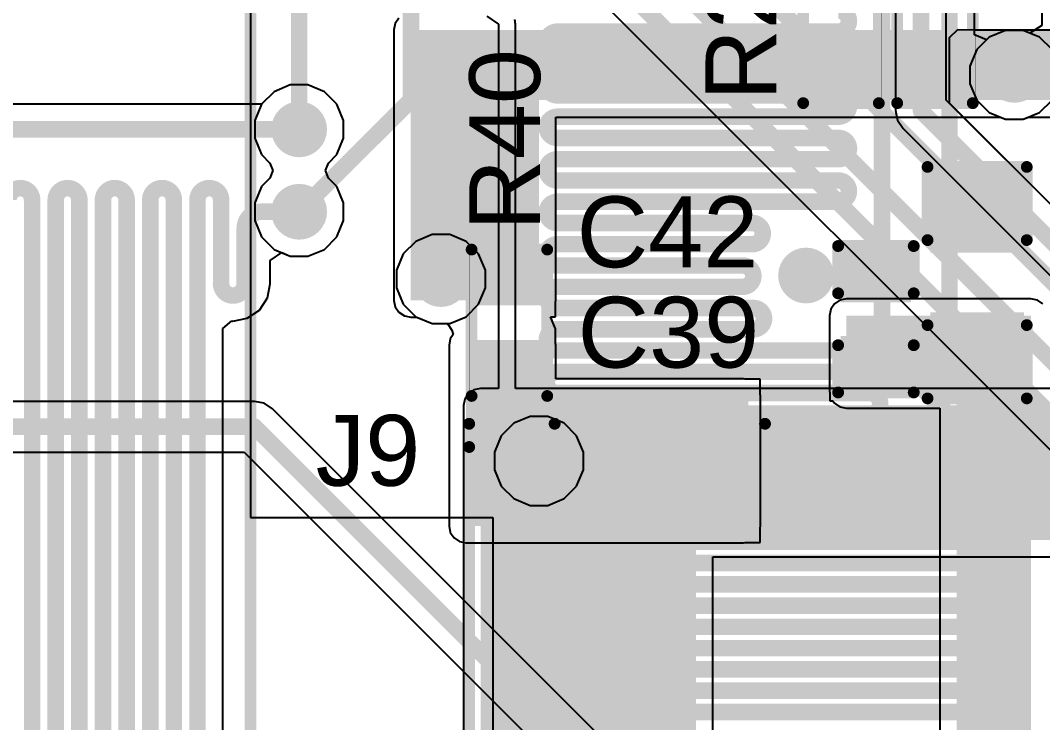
# Model space of a CAD drawing. Header units: inches. Extents: x -3 to 128, y -12 to 41.
# Drawn here: x 57.71 to 68.7, y 4.1 to 11.65 of the extents above; entities that cross this region are included whole.
import ezdxf

# ---------------------------------------------------------------- set-up
doc = ezdxf.new("R2010")
doc.units = ezdxf.units.IN
for name, color, linetype in [('Bottom Layer', 5, 'Continuous'), ('Layer 1', 16, 'Continuous'), ('Layer 2', 76, 'Continuous'), ('Top Layer', 1, 'Continuous'), ('Top Overlay', 2, 'Continuous'), ('Top Paste', 8, 'Continuous'), ('Top Solder', 216, 'Continuous'), ('Via Holes', 16, 'Continuous')]:
    doc.layers.add(name, color=color, linetype=linetype)
doc.styles.add('Arial', font='', dxfattribs={"height": 0.2})
doc.styles.get('Arial').set_extended_font_data('Arial')

msp = doc.modelspace()

# ---------------------------------------------------------------- hatches: boundary and pattern name
at = {"layer": 'Bottom Layer'}
h = msp.add_hatch(color=5, dxfattribs=at)
edge = h.paths.add_edge_path()
edge.add_arc((68.395, 11.06), 0.3, 0, 360)
h = msp.add_hatch(color=5, dxfattribs=at)
edge = h.paths.add_edge_path()
edge.add_arc((60.705, 10.474), 0.3, 0, 360)
h = msp.add_hatch(color=5, dxfattribs=at)
edge = h.paths.add_edge_path()
edge.add_arc((60.705, 9.588), 0.3, 0, 360)
h = msp.add_hatch(color=5, dxfattribs=at)
edge = h.paths.add_edge_path()
edge.add_arc((62.229, 8.864), 0.3, 0, 360)
h = msp.add_hatch(color=5, dxfattribs=at)
edge = h.paths.add_edge_path()
edge.add_arc((66.155, 8.902), 0.3, 0, 360)
h = msp.add_hatch(color=5, dxfattribs=at)
edge = h.paths.add_edge_path()
edge.add_arc((63.283, 6.908), 0.3, 0, 360)
at = {"layer": 'Layer 1'}
h = msp.add_hatch(color=16, dxfattribs=at)
edge = h.paths.add_edge_path()
edge.add_arc((68.395, 11.06), 0.3, 0, 360)
h = msp.add_hatch(color=16, dxfattribs=at)
edge = h.paths.add_edge_path()
edge.add_arc((60.705, 10.474), 0.3, 0, 360)
h = msp.add_hatch(color=16, dxfattribs=at)
edge = h.paths.add_edge_path()
edge.add_arc((60.705, 9.588), 0.3, 0, 360)
h = msp.add_hatch(color=16, dxfattribs=at)
edge = h.paths.add_edge_path()
edge.add_arc((62.229, 8.864), 0.3, 0, 360)
h = msp.add_hatch(color=16, dxfattribs=at)
edge = h.paths.add_edge_path()
edge.add_arc((66.155, 8.902), 0.3, 0, 360)
h = msp.add_hatch(color=16, dxfattribs=at)
edge = h.paths.add_edge_path()
edge.add_arc((63.283, 6.908), 0.3, 0, 360)
at = {"layer": 'Layer 2'}
h = msp.add_hatch(color=76, dxfattribs=at)
edge = h.paths.add_edge_path()
edge.add_arc((68.395, 11.06), 0.3, 0, 360)
h = msp.add_hatch(color=76, dxfattribs=at)
edge = h.paths.add_edge_path()
edge.add_arc((60.705, 10.474), 0.3, 0, 360)
h = msp.add_hatch(color=76, dxfattribs=at)
edge = h.paths.add_edge_path()
edge.add_arc((60.705, 9.588), 0.3, 0, 360)
h = msp.add_hatch(color=76, dxfattribs=at)
edge = h.paths.add_edge_path()
edge.add_arc((62.229, 8.864), 0.3, 0, 360)
h = msp.add_hatch(color=76, dxfattribs=at)
edge = h.paths.add_edge_path()
edge.add_arc((66.155, 8.902), 0.3, 0, 360)
for points in [[(62.655, 6.057), (72.299, 6.057), (72.299, 7.505), (62.655, 7.505)], [(62.655, -7.892), (64.972, -7.892), (64.972, 7.505), (62.655, 7.505)]]:
    msp.add_hatch(color=76, dxfattribs=at).paths.add_polyline_path(points)
h = msp.add_hatch(color=76, dxfattribs=at)
edge = h.paths.add_edge_path()
edge.add_arc((63.283, 6.908), 0.3, 0, 360)
at = {"layer": 'Top Layer'}
for points in [[(61.905, 8.635), (63.283, 8.635), (63.283, 11.543), (61.905, 11.543)], [(61.905, 10.788), (68.962, 10.788), (68.962, 11.543), (61.905, 11.543)], [(66.848, 10.845), (66.213, 10.845), (66.213, 11.302), (66.848, 11.302)], [(67.859, 10.844), (67.224, 10.844), (67.224, 11.302), (67.859, 11.302)], [(68.44, 9.207), (67.551, 9.207), (67.551, 9.969), (68.44, 9.969)], [(66.589, 9.131), (67.224, 9.131), (67.224, 8.673), (66.589, 8.673)], [(62.648, 9.092), (63.283, 9.092), (63.283, 8.635), (62.648, 8.635)], [(66.589, 7.657), (68.573, 7.657), (68.573, 8.47), (66.589, 8.47)], [(67.773, -4.342), (68.573, -4.342), (68.573, 8.47), (67.773, 8.47)], [(68.44, 7.683), (67.551, 7.683), (67.551, 8.445), (68.44, 8.445)], [(62.498, 6.208), (63.283, 6.208), (63.283, 8.153), (62.498, 8.153)], [(62.648, 8.153), (63.283, 8.153), (63.283, 7.695), (62.648, 7.695)], [(66.589, 8.191), (67.224, 8.191), (67.224, 7.734), (66.589, 7.734)], [(62.498, 6.208), (65.483, 6.208), (65.483, 7.608), (62.498, 7.608)], [(63.683, 7.608), (65.483, 7.608), (65.483, 6.208), (63.683, 6.208)]]:
    msp.add_hatch(color=1, dxfattribs=at).paths.add_polyline_path(points)
h = msp.add_hatch(color=1, dxfattribs=at)
edge = h.paths.add_edge_path()
edge.add_arc((68.395, 11.06), 0.3, 0, 360)
h = msp.add_hatch(color=1, dxfattribs=at)
edge = h.paths.add_edge_path()
edge.add_arc((60.705, 10.474), 0.3, 0, 360)
h = msp.add_hatch(color=1, dxfattribs=at)
edge = h.paths.add_edge_path()
edge.add_arc((60.705, 9.588), 0.3, 0, 360)
h = msp.add_hatch(color=1, dxfattribs=at)
edge = h.paths.add_edge_path()
edge.add_arc((62.229, 8.864), 0.3, 0, 360)
h = msp.add_hatch(color=1, dxfattribs=at)
edge = h.paths.add_edge_path()
edge.add_arc((66.155, 8.902), 0.3, 0, 360)
h = msp.add_hatch(color=1, dxfattribs=at)
edge = h.paths.add_edge_path()
edge.add_arc((63.283, 6.908), 0.3, 0, 360)
at = {"layer": 'Top Paste'}
for points in [[(66.848, 10.845), (66.213, 10.845), (66.213, 11.302), (66.848, 11.302)], [(67.859, 10.844), (67.224, 10.844), (67.224, 11.302), (67.859, 11.302)], [(68.44, 9.207), (67.551, 9.207), (67.551, 9.969), (68.44, 9.969)], [(66.589, 9.131), (67.224, 9.131), (67.224, 8.673), (66.589, 8.673)], [(62.648, 9.092), (63.283, 9.092), (63.283, 8.635), (62.648, 8.635)], [(68.44, 7.683), (67.551, 7.683), (67.551, 8.445), (68.44, 8.445)], [(62.648, 8.153), (63.283, 8.153), (63.283, 7.695), (62.648, 7.695)], [(66.589, 8.191), (67.224, 8.191), (67.224, 7.734), (66.589, 7.734)], [(63.683, 7.608), (65.483, 7.608), (65.483, 6.208), (63.683, 6.208)]]:
    msp.add_hatch(color=8, dxfattribs=at).paths.add_polyline_path(points)
at = {"layer": 'Top Solder'}
for points in [[(66.903, 10.79), (66.158, 10.79), (66.158, 11.357), (66.903, 11.357)], [(67.914, 10.789), (67.169, 10.789), (67.169, 11.357), (67.914, 11.357)], [(68.5, 9.147), (67.491, 9.147), (67.491, 10.029), (68.5, 10.029)], [(62.593, 9.147), (63.338, 9.147), (63.338, 8.58), (62.593, 8.58)], [(66.529, 9.191), (67.284, 9.191), (67.284, 8.613), (66.529, 8.613)], [(68.5, 7.623), (67.491, 7.623), (67.491, 8.505), (68.5, 8.505)], [(66.529, 8.251), (67.284, 8.251), (67.284, 7.674), (66.529, 7.674)], [(62.593, 8.208), (63.338, 8.208), (63.338, 7.64), (62.593, 7.64)], [(63.633, 7.658), (65.533, 7.658), (65.533, 6.158), (63.633, 6.158)]]:
    msp.add_hatch(color=216, dxfattribs=at).paths.add_polyline_path(points)
at = {"layer": 'Via Holes'}
h = msp.add_hatch(color=7, dxfattribs=at)
edge = h.paths.add_edge_path()
edge.add_arc((68.395, 11.06), 0.15, 0, 360)
h = msp.add_hatch(color=7, dxfattribs=at)
edge = h.paths.add_edge_path()
edge.add_arc((60.705, 10.474), 0.15, 0, 360)
h = msp.add_hatch(color=7, dxfattribs=at)
edge = h.paths.add_edge_path()
edge.add_arc((60.705, 9.588), 0.15, 0, 360)
h = msp.add_hatch(color=7, dxfattribs=at)
edge = h.paths.add_edge_path()
edge.add_arc((62.229, 8.864), 0.15, 0, 360)
h = msp.add_hatch(color=7, dxfattribs=at)
edge = h.paths.add_edge_path()
edge.add_arc((66.155, 8.902), 0.15, 0, 360)
h = msp.add_hatch(color=7, dxfattribs=at)
edge = h.paths.add_edge_path()
edge.add_arc((63.283, 6.908), 0.15, 0, 360)

# ---------------------------------------------------------------- linework, layer by layer
at = {"layer": 'Bottom Layer'}
for p, q in [((60.181, 13.753), (60.181, 6.301)), ((67.968, 11.489), (67.968, 13.763)), ((68.69, 12.975), (68.69, 11.592)), ((68.69, 11.592), (68.563, 11.508)), ((68.095, 11.436), (67.968, 11.489)), ((68.124, 11.465), (68.095, 11.436)), ((68.3, 11.538), (68.124, 11.465)), ((68.49, 11.538), (68.3, 11.538)), ((68.563, 11.508), (68.49, 11.538)), ((60.181, 6.301), (62.788, 6.301)), ((62.788, 6.301), (62.788, -1.057))]:
    msp.add_line(p, q, dxfattribs=at)
for points in [[(60.705, 10.474, 0.178, 0.178, 0), (60.705, 23.23, 0.178, 0.178, 0)], [(61.907, 10.789, 0.178, 0.178, 0), (61.907, 22.269, 0.178, 0.178, 0)], [(66.972, 8.122, 0.178, 0.178, 0), (66.972, 14.49, 0.178, 0.178, 0)], [(67.697, 8.494, 0.178, 0.178, 0), (67.697, 14.217, 0.178, 0.178, 0)], [(66.502, 11.753, 0.178, 0.178, -1), (66.502, 11.525, 0.178, 0.178, 0)], [(63.482, 11.296, 0.178, 0.178, -1), (63.482, 11.525, 0.178, 0.178, 0)], [(63.482, 11.525, 0.178, 0.178, 0), (66.502, 11.525, 0.178, 0.178, 0)], [(63.482, 11.296, 0.178, 0.178, 0), (66.502, 11.296, 0.178, 0.178, 0)], [(66.502, 11.296, 0.178, 0.178, -1), (66.502, 11.067, 0.178, 0.178, 0)], [(63.482, 10.839, 0.178, 0.178, -1), (63.482, 11.067, 0.178, 0.178, 0)], [(63.482, 11.067, 0.178, 0.178, 0), (66.502, 11.067, 0.178, 0.178, 0)], [(63.482, 10.839, 0.178, 0.178, 0), (66.502, 10.839, 0.178, 0.178, 0)], [(66.502, 10.839, 0.178, 0.178, -1), (66.502, 10.61, 0.178, 0.178, 0)], [(60.705, 9.588, 0.178, 0.178, 0), (61.907, 10.789, 0.178, 0.178, 0)], [(63.482, 10.382, 0.178, 0.178, -1), (63.482, 10.61, 0.178, 0.178, 0)], [(63.482, 10.61, 0.178, 0.178, 0), (66.502, 10.61, 0.178, 0.178, 0)], [(63.482, 10.382, 0.178, 0.178, 0), (66.502, 10.382, 0.178, 0.178, 0)], [(66.502, 10.382, 0.178, 0.178, -1), (66.502, 10.153, 0.178, 0.178, 0)], [(63.482, 9.924, 0.178, 0.178, -1), (63.482, 10.153, 0.178, 0.178, 0)], [(63.482, 10.153, 0.178, 0.178, 0), (66.502, 10.153, 0.178, 0.178, 0)], [(63.482, 9.924, 0.178, 0.178, 0), (66.502, 9.924, 0.178, 0.178, 0)], [(66.502, 9.924, 0.178, 0.178, -1), (66.502, 9.696, 0.178, 0.178, 0)], [(63.482, 9.467, 0.178, 0.178, -1), (63.482, 9.696, 0.178, 0.178, 0)], [(63.482, 9.696, 0.178, 0.178, 0), (66.502, 9.696, 0.178, 0.178, 0)], [(63.482, 9.467, 0.178, 0.178, 0), (65.576, 9.467, 0.178, 0.178, 0)], [(65.576, 9.467, 0.178, 0.178, -1), (65.576, 9.239, 0.178, 0.178, 0)], [(63.482, 9.01, 0.178, 0.178, -1), (63.482, 9.239, 0.178, 0.178, 0)], [(63.482, 9.239, 0.178, 0.178, 0), (65.576, 9.239, 0.178, 0.178, 0)], [(63.482, 9.01, 0.178, 0.178, 0), (65.474, 9.01, 0.178, 0.178, 0)], [(65.474, 9.01, 0.178, 0.178, -1), (65.474, 8.781, 0.178, 0.178, 0)], [(63.482, 8.553, 0.178, 0.178, -1), (63.482, 8.781, 0.178, 0.178, 0)], [(63.482, 8.781, 0.178, 0.178, 0), (65.474, 8.781, 0.178, 0.178, 0)], [(63.482, 8.553, 0.178, 0.178, 0), (65.589, 8.553, 0.178, 0.178, 0)], [(65.589, 8.553, 0.178, 0.178, -1), (65.589, 8.324, 0.178, 0.178, 0)], [(67.697, 8.494, 0.178, 0.178, 0), (69.282, 6.908, 0.178, 0.178, 0)], [(63.482, 8.096, 0.178, 0.178, -1), (63.482, 8.324, 0.178, 0.178, 0)], [(63.482, 8.324, 0.178, 0.178, 0), (65.589, 8.324, 0.178, 0.178, 0)], [(63.482, 8.096, 0.178, 0.178, 0), (66.503, 8.096, 0.178, 0.178, 0)], [(66.503, 8.096, 0.178, 0.178, -1), (66.503, 7.867, 0.178, 0.178, 0)], [(66.972, 8.122, 0.178, 0.178, 0), (70.707, 4.387, 0.178, 0.178, 0)], [(63.482, 7.638, 0.178, 0.178, -1), (63.482, 7.867, 0.178, 0.178, 0)], [(63.482, 7.867, 0.178, 0.178, 0), (66.503, 7.867, 0.178, 0.178, 0)], [(63.482, 7.638, 0.178, 0.178, 0), (66.838, 7.638, 0.178, 0.178, 0)], [(66.838, 7.638, 0.178, 0.178, -1), (66.838, 7.41, 0.178, 0.178, 0)], [(63.926, 7.181, 0.178, 0.178, -1), (63.926, 7.41, 0.178, 0.178, 0)], [(63.926, 7.41, 0.178, 0.178, 0), (66.838, 7.41, 0.178, 0.178, 0)], [(63.926, 7.181, 0.178, 0.178, 0), (67.295, 7.181, 0.178, 0.178, 0)], [(67.295, 7.181, 0.178, 0.178, -1), (67.295, 6.953, 0.178, 0.178, 0)], [(63.964, 6.724, 0.178, 0.178, -1), (63.964, 6.953, 0.178, 0.178, 0)], [(63.964, 6.953, 0.178, 0.178, 0), (67.295, 6.953, 0.178, 0.178, 0)], [(63.964, 6.724, 0.178, 0.178, 0), (67.752, 6.724, 0.178, 0.178, 0)], [(67.752, 6.724, 0.178, 0.178, -1), (67.752, 6.495, 0.178, 0.178, 0)], [(63.786, 6.267, 0.178, 0.178, -1), (63.786, 6.495, 0.178, 0.178, 0)], [(63.786, 6.495, 0.178, 0.178, 0), (67.752, 6.495, 0.178, 0.178, 0)], [(63.786, 6.267, 0.178, 0.178, 0), (68.116, 6.267, 0.178, 0.178, 0)], [(68.116, 6.267, 0.178, 0.178, -1), (68.116, 6.038, 0.178, 0.178, 0)], [(63.482, 5.81, 0.178, 0.178, -1), (63.482, 6.038, 0.178, 0.178, 0)], [(63.482, 6.038, 0.178, 0.178, 0), (68.116, 6.038, 0.178, 0.178, 0)], [(63.482, 5.81, 0.178, 0.178, 0), (68.116, 5.81, 0.178, 0.178, 0)], [(68.116, 5.81, 0.178, 0.178, -1), (68.116, 5.581, 0.178, 0.178, 0)], [(63.482, 5.352, 0.178, 0.178, -1), (63.482, 5.581, 0.178, 0.178, 0)], [(63.482, 5.581, 0.178, 0.178, 0), (68.116, 5.581, 0.178, 0.178, 0)], [(63.482, 5.352, 0.178, 0.178, 0), (68.116, 5.352, 0.178, 0.178, 0)], [(68.116, 5.352, 0.178, 0.178, -1), (68.116, 5.124, 0.178, 0.178, 0)], [(63.482, 4.895, 0.178, 0.178, -1), (63.482, 5.124, 0.178, 0.178, 0)], [(63.482, 5.124, 0.178, 0.178, 0), (68.116, 5.124, 0.178, 0.178, 0)], [(63.482, 4.895, 0.178, 0.178, 0), (68.116, 4.895, 0.178, 0.178, 0)], [(68.116, 4.895, 0.178, 0.178, -1), (68.116, 4.667, 0.178, 0.178, 0)], [(63.482, 4.438, 0.178, 0.178, -1), (63.482, 4.667, 0.178, 0.178, 0)], [(63.482, 4.667, 0.178, 0.178, 0), (68.116, 4.667, 0.178, 0.178, 0)], [(63.482, 4.438, 0.178, 0.178, 0), (68.116, 4.438, 0.178, 0.178, 0)], [(68.116, 4.438, 0.178, 0.178, -1), (68.116, 4.209, 0.178, 0.178, 0)], [(63.482, 3.981, 0.178, 0.178, -1), (63.482, 4.209, 0.178, 0.178, 0)], [(63.482, 4.209, 0.178, 0.178, 0), (68.116, 4.209, 0.178, 0.178, 0)]]:
    msp.add_lwpolyline(points, format="xyseb", dxfattribs=at)
for points in [[(63.438, 11.525, 0.0889, 0.0889, 1), (63.526, 11.525, 0.0889, 0.0889, 1)], [(63.438, 11.525, 0.0889, 0.0889, 1), (63.526, 11.525, 0.0889, 0.0889, 1)], [(66.458, 11.525, 0.0889, 0.0889, 1), (66.547, 11.525, 0.0889, 0.0889, 1)], [(66.458, 11.525, 0.0889, 0.0889, 1), (66.547, 11.525, 0.0889, 0.0889, 1)], [(63.438, 11.296, 0.0889, 0.0889, 1), (63.526, 11.296, 0.0889, 0.0889, 1)], [(63.438, 11.296, 0.0889, 0.0889, 1), (63.526, 11.296, 0.0889, 0.0889, 1)], [(66.458, 11.296, 0.0889, 0.0889, 1), (66.547, 11.296, 0.0889, 0.0889, 1)], [(66.458, 11.296, 0.0889, 0.0889, 1), (66.547, 11.296, 0.0889, 0.0889, 1)], [(63.438, 11.067, 0.0889, 0.0889, 1), (63.526, 11.067, 0.0889, 0.0889, 1)], [(63.438, 11.067, 0.0889, 0.0889, 1), (63.526, 11.067, 0.0889, 0.0889, 1)], [(66.458, 11.067, 0.0889, 0.0889, 1), (66.547, 11.067, 0.0889, 0.0889, 1)], [(66.458, 11.067, 0.0889, 0.0889, 1), (66.547, 11.067, 0.0889, 0.0889, 1)], [(63.438, 10.839, 0.0889, 0.0889, 1), (63.526, 10.839, 0.0889, 0.0889, 1)], [(63.438, 10.839, 0.0889, 0.0889, 1), (63.526, 10.839, 0.0889, 0.0889, 1)], [(66.458, 10.839, 0.0889, 0.0889, 1), (66.547, 10.839, 0.0889, 0.0889, 1)], [(66.458, 10.839, 0.0889, 0.0889, 1), (66.547, 10.839, 0.0889, 0.0889, 1)], [(61.863, 10.789, 0.0889, 0.0889, 1), (61.951, 10.789, 0.0889, 0.0889, 1)], [(61.863, 10.789, 0.0889, 0.0889, 1), (61.951, 10.789, 0.0889, 0.0889, 1)], [(63.438, 10.61, 0.0889, 0.0889, 1), (63.526, 10.61, 0.0889, 0.0889, 1)], [(63.438, 10.61, 0.0889, 0.0889, 1), (63.526, 10.61, 0.0889, 0.0889, 1)], [(66.458, 10.61, 0.0889, 0.0889, 1), (66.547, 10.61, 0.0889, 0.0889, 1)], [(66.458, 10.61, 0.0889, 0.0889, 1), (66.547, 10.61, 0.0889, 0.0889, 1)], [(60.661, 10.474, 0.0889, 0.0889, 1), (60.75, 10.474, 0.0889, 0.0889, 1)], [(63.438, 10.382, 0.0889, 0.0889, 1), (63.526, 10.382, 0.0889, 0.0889, 1)], [(63.438, 10.382, 0.0889, 0.0889, 1), (63.526, 10.382, 0.0889, 0.0889, 1)], [(66.458, 10.382, 0.0889, 0.0889, 1), (66.547, 10.382, 0.0889, 0.0889, 1)], [(66.458, 10.382, 0.0889, 0.0889, 1), (66.547, 10.382, 0.0889, 0.0889, 1)], [(63.438, 10.153, 0.0889, 0.0889, 1), (63.526, 10.153, 0.0889, 0.0889, 1)], [(63.438, 10.153, 0.0889, 0.0889, 1), (63.526, 10.153, 0.0889, 0.0889, 1)], [(66.458, 10.153, 0.0889, 0.0889, 1), (66.547, 10.153, 0.0889, 0.0889, 1)], [(66.458, 10.153, 0.0889, 0.0889, 1), (66.547, 10.153, 0.0889, 0.0889, 1)], [(63.438, 9.924, 0.0889, 0.0889, 1), (63.526, 9.924, 0.0889, 0.0889, 1)], [(63.438, 9.924, 0.0889, 0.0889, 1), (63.526, 9.924, 0.0889, 0.0889, 1)], [(66.458, 9.924, 0.0889, 0.0889, 1), (66.547, 9.924, 0.0889, 0.0889, 1)], [(66.458, 9.924, 0.0889, 0.0889, 1), (66.547, 9.924, 0.0889, 0.0889, 1)], [(63.438, 9.696, 0.0889, 0.0889, 1), (63.526, 9.696, 0.0889, 0.0889, 1)], [(63.438, 9.696, 0.0889, 0.0889, 1), (63.526, 9.696, 0.0889, 0.0889, 1)], [(66.458, 9.696, 0.0889, 0.0889, 1), (66.547, 9.696, 0.0889, 0.0889, 1)], [(66.458, 9.696, 0.0889, 0.0889, 1), (66.547, 9.696, 0.0889, 0.0889, 1)], [(60.661, 9.588, 0.0889, 0.0889, 1), (60.75, 9.588, 0.0889, 0.0889, 1)], [(63.438, 9.467, 0.0889, 0.0889, 1), (63.526, 9.467, 0.0889, 0.0889, 1)], [(63.438, 9.467, 0.0889, 0.0889, 1), (63.526, 9.467, 0.0889, 0.0889, 1)], [(65.532, 9.467, 0.0889, 0.0889, 1), (65.621, 9.467, 0.0889, 0.0889, 1)], [(65.532, 9.467, 0.0889, 0.0889, 1), (65.621, 9.467, 0.0889, 0.0889, 1)], [(63.438, 9.239, 0.0889, 0.0889, 1), (63.526, 9.239, 0.0889, 0.0889, 1)], [(63.438, 9.239, 0.0889, 0.0889, 1), (63.526, 9.239, 0.0889, 0.0889, 1)], [(65.532, 9.239, 0.0889, 0.0889, 1), (65.621, 9.239, 0.0889, 0.0889, 1)], [(65.532, 9.239, 0.0889, 0.0889, 1), (65.621, 9.239, 0.0889, 0.0889, 1)], [(63.438, 9.01, 0.0889, 0.0889, 1), (63.526, 9.01, 0.0889, 0.0889, 1)], [(63.438, 9.01, 0.0889, 0.0889, 1), (63.526, 9.01, 0.0889, 0.0889, 1)], [(65.43, 9.01, 0.0889, 0.0889, 1), (65.519, 9.01, 0.0889, 0.0889, 1)], [(65.43, 9.01, 0.0889, 0.0889, 1), (65.519, 9.01, 0.0889, 0.0889, 1)], [(63.438, 8.781, 0.0889, 0.0889, 1), (63.526, 8.781, 0.0889, 0.0889, 1)], [(63.438, 8.781, 0.0889, 0.0889, 1), (63.526, 8.781, 0.0889, 0.0889, 1)], [(65.43, 8.781, 0.0889, 0.0889, 1), (65.519, 8.781, 0.0889, 0.0889, 1)], [(65.43, 8.781, 0.0889, 0.0889, 1), (65.519, 8.781, 0.0889, 0.0889, 1)], [(63.438, 8.553, 0.0889, 0.0889, 1), (63.526, 8.553, 0.0889, 0.0889, 1)], [(63.438, 8.553, 0.0889, 0.0889, 1), (63.526, 8.553, 0.0889, 0.0889, 1)], [(65.544, 8.553, 0.0889, 0.0889, 1), (65.633, 8.553, 0.0889, 0.0889, 1)], [(65.544, 8.553, 0.0889, 0.0889, 1), (65.633, 8.553, 0.0889, 0.0889, 1)], [(67.652, 8.494, 0.0889, 0.0889, 1), (67.741, 8.494, 0.0889, 0.0889, 1)], [(67.652, 8.494, 0.0889, 0.0889, 1), (67.741, 8.494, 0.0889, 0.0889, 1)], [(63.438, 8.324, 0.0889, 0.0889, 1), (63.526, 8.324, 0.0889, 0.0889, 1)], [(63.438, 8.324, 0.0889, 0.0889, 1), (63.526, 8.324, 0.0889, 0.0889, 1)], [(65.544, 8.324, 0.0889, 0.0889, 1), (65.633, 8.324, 0.0889, 0.0889, 1)], [(65.544, 8.324, 0.0889, 0.0889, 1), (65.633, 8.324, 0.0889, 0.0889, 1)], [(63.438, 8.096, 0.0889, 0.0889, 1), (63.526, 8.096, 0.0889, 0.0889, 1)], [(63.438, 8.096, 0.0889, 0.0889, 1), (63.526, 8.096, 0.0889, 0.0889, 1)], [(66.459, 8.096, 0.0889, 0.0889, 1), (66.547, 8.096, 0.0889, 0.0889, 1)], [(66.459, 8.096, 0.0889, 0.0889, 1), (66.547, 8.096, 0.0889, 0.0889, 1)], [(66.928, 8.122, 0.0889, 0.0889, 1), (67.016, 8.122, 0.0889, 0.0889, 1)], [(66.928, 8.122, 0.0889, 0.0889, 1), (67.016, 8.122, 0.0889, 0.0889, 1)], [(63.438, 7.867, 0.0889, 0.0889, 1), (63.526, 7.867, 0.0889, 0.0889, 1)], [(63.438, 7.867, 0.0889, 0.0889, 1), (63.526, 7.867, 0.0889, 0.0889, 1)], [(66.459, 7.867, 0.0889, 0.0889, 1), (66.547, 7.867, 0.0889, 0.0889, 1)], [(66.459, 7.867, 0.0889, 0.0889, 1), (66.547, 7.867, 0.0889, 0.0889, 1)], [(63.438, 7.638, 0.0889, 0.0889, 1), (63.526, 7.638, 0.0889, 0.0889, 1)], [(63.438, 7.638, 0.0889, 0.0889, 1), (63.526, 7.638, 0.0889, 0.0889, 1)], [(66.794, 7.638, 0.0889, 0.0889, 1), (66.882, 7.638, 0.0889, 0.0889, 1)], [(66.794, 7.638, 0.0889, 0.0889, 1), (66.882, 7.638, 0.0889, 0.0889, 1)], [(63.882, 7.41, 0.0889, 0.0889, 1), (63.971, 7.41, 0.0889, 0.0889, 1)], [(63.882, 7.41, 0.0889, 0.0889, 1), (63.971, 7.41, 0.0889, 0.0889, 1)], [(66.794, 7.41, 0.0889, 0.0889, 1), (66.882, 7.41, 0.0889, 0.0889, 1)], [(66.794, 7.41, 0.0889, 0.0889, 1), (66.882, 7.41, 0.0889, 0.0889, 1)], [(63.882, 7.181, 0.0889, 0.0889, 1), (63.971, 7.181, 0.0889, 0.0889, 1)], [(63.882, 7.181, 0.0889, 0.0889, 1), (63.971, 7.181, 0.0889, 0.0889, 1)], [(67.251, 7.181, 0.0889, 0.0889, 1), (67.34, 7.181, 0.0889, 0.0889, 1)], [(67.251, 7.181, 0.0889, 0.0889, 1), (67.34, 7.181, 0.0889, 0.0889, 1)], [(63.92, 6.953, 0.0889, 0.0889, 1), (64.009, 6.953, 0.0889, 0.0889, 1)], [(63.92, 6.953, 0.0889, 0.0889, 1), (64.009, 6.953, 0.0889, 0.0889, 1)], [(67.251, 6.953, 0.0889, 0.0889, 1), (67.34, 6.953, 0.0889, 0.0889, 1)], [(67.251, 6.953, 0.0889, 0.0889, 1), (67.34, 6.953, 0.0889, 0.0889, 1)], [(63.92, 6.724, 0.0889, 0.0889, 1), (64.009, 6.724, 0.0889, 0.0889, 1)], [(63.92, 6.724, 0.0889, 0.0889, 1), (64.009, 6.724, 0.0889, 0.0889, 1)], [(67.708, 6.724, 0.0889, 0.0889, 1), (67.797, 6.724, 0.0889, 0.0889, 1)], [(67.708, 6.724, 0.0889, 0.0889, 1), (67.797, 6.724, 0.0889, 0.0889, 1)], [(63.742, 6.495, 0.0889, 0.0889, 1), (63.831, 6.495, 0.0889, 0.0889, 1)], [(63.742, 6.495, 0.0889, 0.0889, 1), (63.831, 6.495, 0.0889, 0.0889, 1)], [(67.708, 6.495, 0.0889, 0.0889, 1), (67.797, 6.495, 0.0889, 0.0889, 1)], [(67.708, 6.495, 0.0889, 0.0889, 1), (67.797, 6.495, 0.0889, 0.0889, 1)], [(63.742, 6.267, 0.0889, 0.0889, 1), (63.831, 6.267, 0.0889, 0.0889, 1)], [(63.742, 6.267, 0.0889, 0.0889, 1), (63.831, 6.267, 0.0889, 0.0889, 1)], [(68.071, 6.267, 0.0889, 0.0889, 1), (68.16, 6.267, 0.0889, 0.0889, 1)], [(68.071, 6.267, 0.0889, 0.0889, 1), (68.16, 6.267, 0.0889, 0.0889, 1)], [(63.438, 6.038, 0.0889, 0.0889, 1), (63.526, 6.038, 0.0889, 0.0889, 1)], [(63.438, 6.038, 0.0889, 0.0889, 1), (63.526, 6.038, 0.0889, 0.0889, 1)], [(68.071, 6.038, 0.0889, 0.0889, 1), (68.16, 6.038, 0.0889, 0.0889, 1)], [(68.071, 6.038, 0.0889, 0.0889, 1), (68.16, 6.038, 0.0889, 0.0889, 1)], [(63.438, 5.81, 0.0889, 0.0889, 1), (63.526, 5.81, 0.0889, 0.0889, 1)], [(63.438, 5.81, 0.0889, 0.0889, 1), (63.526, 5.81, 0.0889, 0.0889, 1)], [(68.071, 5.81, 0.0889, 0.0889, 1), (68.16, 5.81, 0.0889, 0.0889, 1)], [(68.071, 5.81, 0.0889, 0.0889, 1), (68.16, 5.81, 0.0889, 0.0889, 1)], [(63.438, 5.581, 0.0889, 0.0889, 1), (63.526, 5.581, 0.0889, 0.0889, 1)], [(63.438, 5.581, 0.0889, 0.0889, 1), (63.526, 5.581, 0.0889, 0.0889, 1)], [(68.071, 5.581, 0.0889, 0.0889, 1), (68.16, 5.581, 0.0889, 0.0889, 1)], [(68.071, 5.581, 0.0889, 0.0889, 1), (68.16, 5.581, 0.0889, 0.0889, 1)], [(63.438, 5.352, 0.0889, 0.0889, 1), (63.526, 5.352, 0.0889, 0.0889, 1)], [(63.438, 5.352, 0.0889, 0.0889, 1), (63.526, 5.352, 0.0889, 0.0889, 1)], [(68.071, 5.352, 0.0889, 0.0889, 1), (68.16, 5.352, 0.0889, 0.0889, 1)], [(68.071, 5.352, 0.0889, 0.0889, 1), (68.16, 5.352, 0.0889, 0.0889, 1)], [(63.438, 5.124, 0.0889, 0.0889, 1), (63.526, 5.124, 0.0889, 0.0889, 1)], [(63.438, 5.124, 0.0889, 0.0889, 1), (63.526, 5.124, 0.0889, 0.0889, 1)], [(68.071, 5.124, 0.0889, 0.0889, 1), (68.16, 5.124, 0.0889, 0.0889, 1)], [(68.071, 5.124, 0.0889, 0.0889, 1), (68.16, 5.124, 0.0889, 0.0889, 1)], [(63.438, 4.895, 0.0889, 0.0889, 1), (63.526, 4.895, 0.0889, 0.0889, 1)], [(63.438, 4.895, 0.0889, 0.0889, 1), (63.526, 4.895, 0.0889, 0.0889, 1)], [(68.071, 4.895, 0.0889, 0.0889, 1), (68.16, 4.895, 0.0889, 0.0889, 1)], [(68.071, 4.895, 0.0889, 0.0889, 1), (68.16, 4.895, 0.0889, 0.0889, 1)], [(63.438, 4.667, 0.0889, 0.0889, 1), (63.526, 4.667, 0.0889, 0.0889, 1)], [(63.438, 4.667, 0.0889, 0.0889, 1), (63.526, 4.667, 0.0889, 0.0889, 1)], [(68.071, 4.667, 0.0889, 0.0889, 1), (68.16, 4.667, 0.0889, 0.0889, 1)], [(68.071, 4.667, 0.0889, 0.0889, 1), (68.16, 4.667, 0.0889, 0.0889, 1)], [(63.438, 4.438, 0.0889, 0.0889, 1), (63.526, 4.438, 0.0889, 0.0889, 1)], [(63.438, 4.438, 0.0889, 0.0889, 1), (63.526, 4.438, 0.0889, 0.0889, 1)], [(68.071, 4.438, 0.0889, 0.0889, 1), (68.16, 4.438, 0.0889, 0.0889, 1)], [(68.071, 4.438, 0.0889, 0.0889, 1), (68.16, 4.438, 0.0889, 0.0889, 1)], [(63.438, 4.209, 0.0889, 0.0889, 1), (63.526, 4.209, 0.0889, 0.0889, 1)], [(63.438, 4.209, 0.0889, 0.0889, 1), (63.526, 4.209, 0.0889, 0.0889, 1)], [(68.071, 4.209, 0.0889, 0.0889, 1), (68.16, 4.209, 0.0889, 0.0889, 1)], [(68.071, 4.209, 0.0889, 0.0889, 1), (68.16, 4.209, 0.0889, 0.0889, 1)]]:
    msp.add_lwpolyline(points, format="xyseb", close=True, dxfattribs=at)
at = {"layer": 'Layer 1'}
for p, q in [((59.959, 15.847), (70.823, 4.983)), ((67.697, 11.46), (67.788, 11.548)), ((67.788, 11.548), (67.973, 11.543)), ((67.973, 11.543), (69.346, 11.543)), ((67.697, 10.756), (67.697, 11.46)), ((60.61, 10.951), (60.435, 10.879)), ((60.8, 10.951), (60.61, 10.951)), ((60.976, 10.879), (60.8, 10.951)), ((60.435, 10.879), (60.302, 10.746)), ((61.11, 10.744), (60.976, 10.879)), ((60.302, 10.746), (50.442, 10.746)), ((61.183, 10.569), (61.11, 10.744)), ((69.677, 8.775), (67.697, 10.756)), ((61.183, 10.379), (61.183, 10.569)), ((61.11, 10.203), (61.183, 10.379)), ((60.99, 10.031), (61.02, 10.112)), ((61.02, 10.112), (61.11, 10.203)), ((61.02, 9.949), (60.99, 10.031)), ((61.11, 9.858), (61.02, 9.949)), ((61.183, 9.683), (61.11, 9.858)), ((61.183, 9.493), (61.183, 9.683)), ((61.11, 9.317), (61.183, 9.493)), ((62.134, 9.342), (61.959, 9.269)), ((62.324, 9.342), (62.134, 9.342)), ((62.5, 9.269), (62.324, 9.342)), ((60.976, 9.183), (61.11, 9.317)), ((61.959, 9.269), (61.824, 9.134)), ((62.634, 9.134), (62.5, 9.269)), ((60.392, 9.063), (60.519, 9.148)), ((60.519, 9.148), (60.61, 9.11)), ((60.8, 9.11), (60.976, 9.183)), ((61.824, 9.134), (61.751, 8.959)), ((62.707, 8.959), (62.634, 9.134)), ((60.392, 8.814), (60.392, 9.063)), ((60.61, 9.11), (60.8, 9.11)), ((61.751, 8.959), (61.751, 8.769)), ((62.707, 8.769), (62.707, 8.959)), ((60.364, 8.661), (60.394, 8.814)), ((60.394, 8.814), (60.392, 8.814)), ((61.751, 8.769), (61.824, 8.593)), ((62.634, 8.593), (62.707, 8.769)), ((60.277, 8.53), (60.364, 8.661)), ((61.824, 8.593), (61.959, 8.459)), ((62.5, 8.459), (62.634, 8.593)), ((60.146, 8.443), (60.277, 8.53)), ((59.884, 8.334), (59.982, 8.415)), ((59.982, 8.415), (59.993, 8.413)), ((59.993, 8.413), (60.146, 8.443)), ((61.959, 8.459), (62.134, 8.386)), ((62.134, 8.386), (62.324, 8.386)), ((62.324, 8.386), (62.5, 8.459)), ((59.884, 3.308), (59.884, 8.334)), ((63.188, 7.386), (63.013, 7.313)), ((63.378, 7.386), (63.188, 7.386)), ((63.554, 7.313), (63.378, 7.386)), ((63.013, 7.313), (62.878, 7.179)), ((63.688, 7.179), (63.554, 7.313)), ((62.878, 7.179), (62.806, 7.003)), ((63.761, 7.003), (63.688, 7.179)), ((62.806, 7.003), (62.806, 6.813)), ((63.761, 6.813), (63.761, 7.003)), ((62.806, 6.813), (62.878, 6.638)), ((63.688, 6.638), (63.761, 6.813)), ((62.878, 6.638), (63.013, 6.503)), ((63.554, 6.503), (63.688, 6.638)), ((63.013, 6.503), (63.188, 6.43)), ((63.378, 6.43), (63.554, 6.503)), ((63.188, 6.43), (63.378, 6.43))]:
    msp.add_line(p, q, dxfattribs=at)
for points in [[(57.799, 18.392, 0.178, 0.178, 0), (71.226, 4.965, 0.178, 0.178, 0)], [(59.94, 16.841, 0.178, 0.178, 0), (71.105, 5.676, 0.178, 0.178, 0)], [(62.53, 15.103, 0.178, 0.178, 0), (70.025, 7.608, 0.178, 0.178, 0)], [(53.104, 10.474, 0.178, 0.178, 0), (60.705, 10.474, 0.178, 0.178, 0)], [(57.58, 9.715, 0.178, 0.178, -1), (57.834, 9.715, 0.178, 0.178, 0)], [(58.088, 9.715, 0.178, 0.178, -1), (58.342, 9.715, 0.178, 0.178, 0)], [(58.596, 9.715, 0.178, 0.178, -1), (58.85, 9.715, 0.178, 0.178, 0)], [(59.104, 9.715, 0.178, 0.178, -1), (59.358, 9.715, 0.178, 0.178, 0)], [(59.612, 9.715, 0.178, 0.178, -1), (59.866, 9.715, 0.178, 0.178, 0)], [(57.834, 3.308, 0.178, 0.178, 0), (57.834, 9.715, 0.178, 0.178, 0)], [(58.088, 3.308, 0.178, 0.178, 0), (58.088, 9.715, 0.178, 0.178, 0)], [(58.342, 3.308, 0.178, 0.178, 0), (58.342, 9.715, 0.178, 0.178, 0)], [(58.596, 3.308, 0.178, 0.178, 0), (58.596, 9.715, 0.178, 0.178, 0)], [(58.85, 3.308, 0.178, 0.178, 0), (58.85, 9.715, 0.178, 0.178, 0)], [(59.104, 3.308, 0.178, 0.178, 0), (59.104, 9.715, 0.178, 0.178, 0)], [(59.358, 3.308, 0.178, 0.178, 0), (59.358, 9.715, 0.178, 0.178, 0)], [(59.612, 3.308, 0.178, 0.178, 0), (59.612, 9.715, 0.178, 0.178, 0)], [(59.866, 8.814, 0.178, 0.178, 0), (59.866, 9.715, 0.178, 0.178, 0)], [(60.12, 9.41, 0.178, 0.178, -0.414214), (60.298, 9.588, 0.178, 0.178, 0)], [(60.298, 9.588, 0.178, 0.178, 0), (60.574, 9.588, 0.178, 0.178, 0)], [(60.574, 9.588, 0.178, 0.178, 0), (60.705, 9.588, 0.178, 0.178, 0)], [(60.12, 8.814, 0.178, 0.178, 0), (60.12, 9.41, 0.178, 0.178, 0)], [(60.12, 8.814, 0.178, 0.178, -1), (59.866, 8.814, 0.178, 0.178, 0)]]:
    msp.add_lwpolyline(points, format="xyseb", dxfattribs=at)
for points in [[(60.661, 10.474, 0.0889, 0.0889, 1), (60.75, 10.474, 0.0889, 0.0889, 1)], [(57.789, 9.715, 0.0889, 0.0889, 1), (57.878, 9.715, 0.0889, 0.0889, 1)], [(57.789, 9.715, 0.0889, 0.0889, 1), (57.878, 9.715, 0.0889, 0.0889, 1)], [(58.043, 9.715, 0.0889, 0.0889, 1), (58.132, 9.715, 0.0889, 0.0889, 1)], [(58.043, 9.715, 0.0889, 0.0889, 1), (58.132, 9.715, 0.0889, 0.0889, 1)], [(58.297, 9.715, 0.0889, 0.0889, 1), (58.386, 9.715, 0.0889, 0.0889, 1)], [(58.297, 9.715, 0.0889, 0.0889, 1), (58.386, 9.715, 0.0889, 0.0889, 1)], [(58.551, 9.715, 0.0889, 0.0889, 1), (58.64, 9.715, 0.0889, 0.0889, 1)], [(58.551, 9.715, 0.0889, 0.0889, 1), (58.64, 9.715, 0.0889, 0.0889, 1)], [(58.805, 9.715, 0.0889, 0.0889, 1), (58.894, 9.715, 0.0889, 0.0889, 1)], [(58.805, 9.715, 0.0889, 0.0889, 1), (58.894, 9.715, 0.0889, 0.0889, 1)], [(59.059, 9.715, 0.0889, 0.0889, 1), (59.148, 9.715, 0.0889, 0.0889, 1)], [(59.059, 9.715, 0.0889, 0.0889, 1), (59.148, 9.715, 0.0889, 0.0889, 1)], [(59.313, 9.715, 0.0889, 0.0889, 1), (59.402, 9.715, 0.0889, 0.0889, 1)], [(59.313, 9.715, 0.0889, 0.0889, 1), (59.402, 9.715, 0.0889, 0.0889, 1)], [(59.567, 9.715, 0.0889, 0.0889, 1), (59.656, 9.715, 0.0889, 0.0889, 1)], [(59.567, 9.715, 0.0889, 0.0889, 1), (59.656, 9.715, 0.0889, 0.0889, 1)], [(59.821, 9.715, 0.0889, 0.0889, 1), (59.91, 9.715, 0.0889, 0.0889, 1)], [(59.821, 9.715, 0.0889, 0.0889, 1), (59.91, 9.715, 0.0889, 0.0889, 1)], [(60.253, 9.588, 0.0889, 0.0889, 1), (60.342, 9.588, 0.0889, 0.0889, 1)], [(60.253, 9.588, 0.0889, 0.0889, 1), (60.342, 9.588, 0.0889, 0.0889, 1)], [(60.53, 9.588, 0.0889, 0.0889, 1), (60.619, 9.588, 0.0889, 0.0889, 1)], [(60.53, 9.588, 0.0889, 0.0889, 1), (60.619, 9.588, 0.0889, 0.0889, 1)], [(60.661, 9.588, 0.0889, 0.0889, 1), (60.75, 9.588, 0.0889, 0.0889, 1)], [(60.075, 9.41, 0.0889, 0.0889, 1), (60.164, 9.41, 0.0889, 0.0889, 1)], [(60.075, 9.41, 0.0889, 0.0889, 1), (60.164, 9.41, 0.0889, 0.0889, 1)], [(59.821, 8.814, 0.0889, 0.0889, 1), (59.91, 8.814, 0.0889, 0.0889, 1)], [(59.821, 8.814, 0.0889, 0.0889, 1), (59.91, 8.814, 0.0889, 0.0889, 1)], [(60.075, 8.814, 0.0889, 0.0889, 1), (60.164, 8.814, 0.0889, 0.0889, 1)], [(60.075, 8.814, 0.0889, 0.0889, 1), (60.164, 8.814, 0.0889, 0.0889, 1)]]:
    msp.add_lwpolyline(points, format="xyseb", close=True, dxfattribs=at)
at = {"layer": 'Layer 2'}
for p, q in [((67.118, 17.927), (67.118, 10.675)), ((67.662, 10.788), (67.662, 17.927)), ((62.722, 11.69), (62.849, 11.605)), ((63.027, 11.64), (63.02, 11.657)), ((62.849, 11.605), (62.849, 7.686)), ((63.027, 11.622), (63.027, 11.64)), ((63.03, 11.605), (63.027, 11.622)), ((63.03, 7.686), (63.03, 11.605)), ((68.124, 11.465), (67.99, 11.331)), ((68.3, 11.538), (68.124, 11.465)), ((68.49, 11.538), (68.3, 11.538)), ((68.666, 11.465), (68.49, 11.538)), ((68.8, 11.331), (68.666, 11.465)), ((67.99, 11.331), (67.917, 11.155)), ((67.917, 11.155), (67.917, 10.965)), ((60.61, 10.951), (60.435, 10.879)), ((60.8, 10.951), (60.61, 10.951)), ((60.976, 10.879), (60.8, 10.951)), ((67.917, 10.965), (67.99, 10.789)), ((60.435, 10.879), (60.3, 10.744)), ((61.11, 10.744), (60.976, 10.879)), ((70.003, 8.447), (67.662, 10.788)), ((67.99, 10.789), (68.124, 10.655)), ((68.666, 10.655), (68.8, 10.789)), ((60.3, 10.744), (60.227, 10.569)), ((61.183, 10.569), (61.11, 10.744)), ((67.118, 10.675), (67.139, 10.571)), ((60.227, 10.569), (60.227, 10.379)), ((61.183, 10.379), (61.183, 10.569)), ((67.139, 10.571), (67.198, 10.483)), ((68.124, 10.655), (68.3, 10.582)), ((68.3, 10.582), (68.49, 10.582)), ((68.49, 10.582), (68.666, 10.655)), ((67.198, 10.483), (69.698, 7.983)), ((60.227, 10.379), (60.3, 10.203)), ((61.11, 10.203), (61.183, 10.379)), ((60.3, 10.203), (60.391, 10.112)), ((60.391, 10.112), (60.421, 10.031)), ((60.99, 10.031), (61.02, 10.112)), ((61.02, 10.112), (61.11, 10.203)), ((60.421, 10.031), (60.391, 9.949)), ((61.02, 9.949), (60.99, 10.031)), ((60.391, 9.949), (60.3, 9.858)), ((61.11, 9.858), (61.02, 9.949)), ((60.3, 9.858), (60.227, 9.683)), ((61.183, 9.683), (61.11, 9.858)), ((60.227, 9.683), (60.227, 9.493)), ((61.183, 9.493), (61.183, 9.683)), ((60.227, 9.493), (60.3, 9.317)), ((61.11, 9.317), (61.183, 9.493)), ((60.3, 9.317), (60.435, 9.183)), ((60.976, 9.183), (61.11, 9.317)), ((60.435, 9.183), (60.61, 9.11)), ((60.8, 9.11), (60.976, 9.183)), ((60.61, 9.11), (60.8, 9.11)), ((62.526, 7.633), (62.487, 7.574)), ((62.585, 7.672), (62.526, 7.633)), ((62.655, 7.686), (62.585, 7.672)), ((62.849, 7.686), (62.655, 7.686)), ((72.299, 7.686), (63.03, 7.686)), ((62.487, 7.574), (62.473, 7.505)), ((62.473, 7.505), (62.473, 6.057)), ((62.473, 6.057), (62.473, 0.266)), ((65.154, 1.133), (65.154, 5.876)), ((65.154, 5.876), (72.299, 5.876))]:
    msp.add_line(p, q, dxfattribs=at)
for points in [[(67.39, 10.675, 0.178, 0.178, 0), (67.39, 18.331, 0.178, 0.178, 0)], [(67.39, 10.675, 0.178, 0.178, 0), (69.89, 8.175, 0.178, 0.178, 0)]]:
    msp.add_lwpolyline(points, format="xyseb", dxfattribs=at)
msp.add_lwpolyline([(67.346, 10.675, 0.0889, 0.0889, 1), (67.435, 10.675, 0.0889, 0.0889, 1)], format="xyseb", close=True, dxfattribs=at)
msp.add_lwpolyline([(67.346, 10.675, 0.0889, 0.0889, 1), (67.435, 10.675, 0.0889, 0.0889, 1)], format="xyseb", close=True, dxfattribs=at)
at = {"layer": 'Top Layer'}
for p, q in [((61.777, 11.671), (61.738, 11.612)), ((61.738, 11.612), (61.724, 11.543)), ((61.724, 11.543), (61.724, 10.788)), ((60.61, 10.951), (60.435, 10.879)), ((60.8, 10.951), (60.61, 10.951)), ((60.976, 10.879), (60.8, 10.951)), ((60.435, 10.879), (60.3, 10.744)), ((61.11, 10.744), (60.976, 10.879)), ((61.724, 10.788), (61.724, 8.635)), ((60.3, 10.744), (60.227, 10.569)), ((61.183, 10.569), (61.11, 10.744)), ((60.227, 10.569), (60.227, 10.379)), ((61.183, 10.379), (61.183, 10.569)), ((63.465, 8.635), (63.465, 10.606)), ((63.465, 10.606), (68.241, 10.606)), ((68.241, 10.606), (68.3, 10.582)), ((68.3, 10.582), (68.49, 10.582)), ((68.49, 10.582), (68.548, 10.606)), ((68.548, 10.606), (68.962, 10.606)), ((60.227, 10.379), (60.3, 10.203)), ((61.11, 10.203), (61.183, 10.379)), ((60.3, 10.203), (60.391, 10.112)), ((60.391, 10.112), (60.421, 10.031)), ((60.99, 10.031), (61.02, 10.112)), ((61.02, 10.112), (61.11, 10.203)), ((60.421, 10.031), (60.391, 9.949)), ((61.02, 9.949), (60.99, 10.031)), ((60.391, 9.949), (60.3, 9.858)), ((61.11, 9.858), (61.02, 9.949)), ((60.3, 9.858), (60.227, 9.683)), ((61.183, 9.683), (61.11, 9.858)), ((60.227, 9.683), (60.227, 9.493)), ((61.183, 9.493), (61.183, 9.683)), ((60.227, 9.493), (60.3, 9.317)), ((61.11, 9.317), (61.183, 9.493)), ((60.3, 9.317), (60.435, 9.183)), ((60.976, 9.183), (61.11, 9.317)), ((60.435, 9.183), (60.61, 9.11)), ((60.8, 9.11), (60.976, 9.183)), ((60.61, 9.11), (60.8, 9.11)), ((61.724, 8.635), (61.738, 8.566)), ((63.461, 8.618), (63.465, 8.635)), ((63.461, 8.457), (63.461, 8.618)), ((66.461, 8.598), (66.422, 8.54)), ((66.52, 8.638), (66.461, 8.598)), ((66.589, 8.652), (66.52, 8.638)), ((68.573, 8.652), (66.589, 8.652)), ((68.642, 8.638), (68.573, 8.652)), ((68.701, 8.598), (68.642, 8.638)), ((61.738, 8.566), (61.777, 8.507)), ((61.777, 8.507), (61.836, 8.468)), ((61.836, 8.468), (61.905, 8.454)), ((66.422, 8.54), (66.408, 8.47)), ((66.408, 8.47), (66.408, 7.657)), ((61.905, 8.454), (61.97, 8.454)), ((61.97, 8.454), (62.134, 8.386)), ((62.134, 8.386), (62.299, 8.386)), ((62.299, 8.386), (62.347, 8.314)), ((63.46, 8.33), (63.409, 8.457)), ((63.409, 8.457), (63.461, 8.457)), ((62.362, 8.269), (62.33, 8.222)), ((62.347, 8.314), (62.362, 8.269)), ((63.461, 8.33), (63.46, 8.33)), ((63.461, 8.17), (63.461, 8.33)), ((62.33, 8.222), (62.317, 8.153)), ((62.317, 8.153), (62.317, 7.608)), ((63.465, 8.153), (63.461, 8.17)), ((63.465, 7.79), (63.465, 8.153)), ((65.483, 7.79), (63.465, 7.79)), ((65.5, 7.786), (65.483, 7.79)), ((65.661, 7.786), (65.5, 7.786)), ((65.661, 7.626), (65.661, 7.786)), ((62.317, 7.608), (62.317, 6.208)), ((65.664, 7.608), (65.661, 7.626)), ((65.664, 6.208), (65.664, 7.608)), ((66.408, 7.657), (66.411, 7.64)), ((66.411, 7.64), (66.411, 7.556)), ((60.226, 7.548), (5.874, 7.548)), ((60.33, 7.528), (60.226, 7.548)), ((60.418, 7.469), (60.33, 7.528)), ((66.411, 7.556), (66.443, 7.556)), ((66.443, 7.556), (66.461, 7.529)), ((66.461, 7.529), (66.52, 7.49)), ((66.52, 7.49), (66.589, 7.476)), ((66.589, 7.476), (67.592, 7.476)), ((67.592, 7.476), (67.592, 0.116)), ((67.265, 0.622), (60.418, 7.469)), ((54.418, 7.004), (60.113, 7.004)), ((60.113, 7.004), (66.801, 0.317)), ((62.317, 6.208), (62.33, 6.139)), ((65.661, 6.191), (65.664, 6.208)), ((65.661, 6.03), (65.661, 6.191)), ((62.33, 6.139), (62.37, 6.08)), ((62.37, 6.08), (62.428, 6.041)), ((62.428, 6.041), (62.498, 6.027)), ((62.498, 6.027), (65.483, 6.027)), ((65.483, 6.027), (65.5, 6.03)), ((65.5, 6.03), (65.661, 6.03))]:
    msp.add_line(p, q, dxfattribs=at)
for points in [[(66.51, 11.073, 0.178, 0.178, 0), (68.382, 11.073, 0.178, 0.178, 0)], [(68.382, 11.073, 0.178, 0.178, 0), (68.395, 11.06, 0.178, 0.178, 0)], [(62.229, 8.864, 0.178, 0.178, 0), (62.966, 8.864, 0.178, 0.178, 0)], [(66.155, 8.902, 0.203, 0.203, 0), (66.907, 8.902, 0.203, 0.203, 0)], [(49.811, 7.276, 0.178, 0.178, 0), (60.226, 7.276, 0.178, 0.178, 0)], [(60.226, 7.276, 0.178, 0.178, 0), (67.073, 0.43, 0.178, 0.178, 0)], [(62.966, 6.908, 0.178, 0.178, 0), (63.283, 6.908, 0.178, 0.178, 0)]]:
    msp.add_lwpolyline(points, format="xyseb", dxfattribs=at)
for points in [[(66.465, 11.073, 0.0889, 0.0889, 1), (66.554, 11.073, 0.0889, 0.0889, 1)], [(68.337, 11.073, 0.0889, 0.0889, 1), (68.426, 11.073, 0.0889, 0.0889, 1)], [(68.337, 11.073, 0.0889, 0.0889, 1), (68.426, 11.073, 0.0889, 0.0889, 1)], [(68.35, 11.06, 0.0889, 0.0889, 1), (68.439, 11.06, 0.0889, 0.0889, 1)], [(62.185, 8.864, 0.0889, 0.0889, 1), (62.274, 8.864, 0.0889, 0.0889, 1)], [(62.921, 8.864, 0.0889, 0.0889, 1), (63.01, 8.864, 0.0889, 0.0889, 1)], [(66.105, 8.902, 0.102, 0.102, 1), (66.206, 8.902, 0.102, 0.102, 1)], [(66.856, 8.902, 0.102, 0.102, 1), (66.957, 8.902, 0.102, 0.102, 1)], [(60.182, 7.276, 0.0889, 0.0889, 1), (60.271, 7.276, 0.0889, 0.0889, 1)], [(60.182, 7.276, 0.0889, 0.0889, 1), (60.271, 7.276, 0.0889, 0.0889, 1)], [(62.921, 6.908, 0.0889, 0.0889, 1), (63.01, 6.908, 0.0889, 0.0889, 1)], [(63.239, 6.908, 0.0889, 0.0889, 1), (63.328, 6.908, 0.0889, 0.0889, 1)]]:
    msp.add_lwpolyline(points, format="xyseb", close=True, dxfattribs=at)
at = {"layer": 'Top Overlay'}
for points in [[(60.181, 2.36, 0.127, 0.127, 0), (60.181, 15.63, 0.127, 0.127, 0)], [(66.125, 10.756, 0.127, 0.127, 0), (66.125, 12.33, 0.127, 0.127, 0)], [(66.937, 10.756, 0.127, 0.127, 0), (66.937, 12.33, 0.127, 0.127, 0)], [(66.963, 10.73, 0.00323, 0.00323, 0), (66.963, 12.356, 0.00323, 0.00323, 0)], [(67.135, 10.756, 0.127, 0.127, 0), (67.135, 12.33, 0.127, 0.127, 0)], [(67.948, 10.756, 0.127, 0.127, 0), (67.948, 12.33, 0.127, 0.127, 0)], [(67.973, 10.73, 0.00323, 0.00323, 0), (67.973, 12.356, 0.00323, 0.00323, 0)], [(66.125, 10.756, 0.127, 0.127, 0), (66.937, 10.756, 0.127, 0.127, 0)], [(67.135, 10.756, 0.127, 0.127, 0), (67.948, 10.756, 0.127, 0.127, 0)], [(67.462, 9.283, 0.127, 0.127, 0), (67.462, 10.07, 0.127, 0.127, 0)], [(67.462, 10.07, 0.127, 0.127, 0), (68.528, 10.07, 0.127, 0.127, 0)], [(68.528, 9.283, 0.127, 0.127, 0), (68.528, 10.07, 0.127, 0.127, 0)], [(62.559, 9.181, 0.127, 0.127, 0), (63.372, 9.181, 0.127, 0.127, 0)], [(62.559, 7.607, 0.127, 0.127, 0), (62.559, 9.181, 0.127, 0.127, 0)], [(63.372, 7.607, 0.127, 0.127, 0), (63.372, 9.181, 0.127, 0.127, 0)], [(66.5, 8.711, 0.127, 0.127, 0), (66.5, 9.219, 0.127, 0.127, 0)], [(66.5, 9.219, 0.127, 0.127, 0), (67.313, 9.219, 0.127, 0.127, 0)], [(67.313, 8.711, 0.127, 0.127, 0), (67.313, 9.219, 0.127, 0.127, 0)], [(62.534, 7.581, 0.00323, 0.00323, 0), (62.534, 9.207, 0.00323, 0.00323, 0)], [(67.462, 7.581, 0.127, 0.127, 0), (67.462, 8.369, 0.127, 0.127, 0)], [(68.528, 7.581, 0.127, 0.127, 0), (68.528, 8.369, 0.127, 0.127, 0)], [(66.5, 7.645, 0.127, 0.127, 0), (66.5, 8.153, 0.127, 0.127, 0)], [(67.313, 7.645, 0.127, 0.127, 0), (67.313, 8.153, 0.127, 0.127, 0)], [(66.5, 7.645, 0.127, 0.127, 0), (67.313, 7.645, 0.127, 0.127, 0)], [(62.559, 7.607, 0.127, 0.127, 0), (63.372, 7.607, 0.127, 0.127, 0)], [(67.462, 7.581, 0.127, 0.127, 0), (68.528, 7.581, 0.127, 0.127, 0)], [(62.533, 7.308, 0.127, 0.127, 0), (63.452, 7.308, 0.127, 0.127, 0)], [(62.533, 7.058, 0.127, 0.127, 0), (62.533, 7.308, 0.127, 0.127, 0)], [(65.714, 7.308, 0.127, 0.127, 0), (69.152, 7.308, 0.127, 0.127, 0)], [(62.533, -5.061, 0.127, 0.127, 0), (62.533, 7.058, 0.127, 0.127, 0)]]:
    msp.add_lwpolyline(points, format="xyseb", dxfattribs=at)
for points in [[(66.093, 10.756, 0.0635, 0.0635, 1), (66.156, 10.756, 0.0635, 0.0635, 1)], [(66.093, 10.756, 0.0635, 0.0635, 1), (66.156, 10.756, 0.0635, 0.0635, 1)], [(66.906, 10.756, 0.0635, 0.0635, 1), (66.969, 10.756, 0.0635, 0.0635, 1)], [(66.906, 10.756, 0.0635, 0.0635, 1), (66.969, 10.756, 0.0635, 0.0635, 1)], [(67.103, 10.756, 0.0635, 0.0635, 1), (67.167, 10.756, 0.0635, 0.0635, 1)], [(67.103, 10.756, 0.0635, 0.0635, 1), (67.167, 10.756, 0.0635, 0.0635, 1)], [(67.916, 10.756, 0.0635, 0.0635, 1), (67.98, 10.756, 0.0635, 0.0635, 1)], [(67.916, 10.756, 0.0635, 0.0635, 1), (67.98, 10.756, 0.0635, 0.0635, 1)], [(66.962, 10.73, 0.00161, 0.00161, 1), (66.964, 10.73, 0.00161, 0.00161, 1)], [(67.973, 10.73, 0.00161, 0.00161, 1), (67.974, 10.73, 0.00161, 0.00161, 1)], [(67.43, 10.07, 0.0635, 0.0635, 1), (67.493, 10.07, 0.0635, 0.0635, 1)], [(67.43, 10.07, 0.0635, 0.0635, 1), (67.493, 10.07, 0.0635, 0.0635, 1)], [(68.497, 10.07, 0.0635, 0.0635, 1), (68.56, 10.07, 0.0635, 0.0635, 1)], [(68.497, 10.07, 0.0635, 0.0635, 1), (68.56, 10.07, 0.0635, 0.0635, 1)], [(67.43, 9.283, 0.0635, 0.0635, 1), (67.493, 9.283, 0.0635, 0.0635, 1)], [(68.497, 9.283, 0.0635, 0.0635, 1), (68.56, 9.283, 0.0635, 0.0635, 1)], [(62.528, 9.181, 0.0635, 0.0635, 1), (62.591, 9.181, 0.0635, 0.0635, 1)], [(62.528, 9.181, 0.0635, 0.0635, 1), (62.591, 9.181, 0.0635, 0.0635, 1)], [(63.341, 9.181, 0.0635, 0.0635, 1), (63.404, 9.181, 0.0635, 0.0635, 1)], [(63.341, 9.181, 0.0635, 0.0635, 1), (63.404, 9.181, 0.0635, 0.0635, 1)], [(66.468, 9.219, 0.0635, 0.0635, 1), (66.532, 9.219, 0.0635, 0.0635, 1)], [(66.468, 9.219, 0.0635, 0.0635, 1), (66.532, 9.219, 0.0635, 0.0635, 1)], [(67.281, 9.219, 0.0635, 0.0635, 1), (67.345, 9.219, 0.0635, 0.0635, 1)], [(67.281, 9.219, 0.0635, 0.0635, 1), (67.345, 9.219, 0.0635, 0.0635, 1)], [(62.533, 9.207, 0.00161, 0.00161, 1), (62.535, 9.207, 0.00161, 0.00161, 1)], [(66.468, 8.711, 0.0635, 0.0635, 1), (66.532, 8.711, 0.0635, 0.0635, 1)], [(67.281, 8.711, 0.0635, 0.0635, 1), (67.345, 8.711, 0.0635, 0.0635, 1)], [(67.43, 8.369, 0.0635, 0.0635, 1), (67.493, 8.369, 0.0635, 0.0635, 1)], [(68.497, 8.369, 0.0635, 0.0635, 1), (68.56, 8.369, 0.0635, 0.0635, 1)], [(66.468, 8.153, 0.0635, 0.0635, 1), (66.532, 8.153, 0.0635, 0.0635, 1)], [(67.281, 8.153, 0.0635, 0.0635, 1), (67.345, 8.153, 0.0635, 0.0635, 1)], [(66.468, 7.645, 0.0635, 0.0635, 1), (66.532, 7.645, 0.0635, 0.0635, 1)], [(66.468, 7.645, 0.0635, 0.0635, 1), (66.532, 7.645, 0.0635, 0.0635, 1)], [(67.281, 7.645, 0.0635, 0.0635, 1), (67.345, 7.645, 0.0635, 0.0635, 1)], [(67.281, 7.645, 0.0635, 0.0635, 1), (67.345, 7.645, 0.0635, 0.0635, 1)], [(62.528, 7.607, 0.0635, 0.0635, 1), (62.591, 7.607, 0.0635, 0.0635, 1)], [(62.528, 7.607, 0.0635, 0.0635, 1), (62.591, 7.607, 0.0635, 0.0635, 1)], [(63.341, 7.607, 0.0635, 0.0635, 1), (63.404, 7.607, 0.0635, 0.0635, 1)], [(63.341, 7.607, 0.0635, 0.0635, 1), (63.404, 7.607, 0.0635, 0.0635, 1)], [(67.43, 7.581, 0.0635, 0.0635, 1), (67.493, 7.581, 0.0635, 0.0635, 1)], [(67.43, 7.581, 0.0635, 0.0635, 1), (67.493, 7.581, 0.0635, 0.0635, 1)], [(68.497, 7.581, 0.0635, 0.0635, 1), (68.56, 7.581, 0.0635, 0.0635, 1)], [(68.497, 7.581, 0.0635, 0.0635, 1), (68.56, 7.581, 0.0635, 0.0635, 1)], [(62.533, 7.581, 0.00161, 0.00161, 1), (62.535, 7.581, 0.00161, 0.00161, 1)], [(62.501, 7.308, 0.0635, 0.0635, 1), (62.565, 7.308, 0.0635, 0.0635, 1)], [(62.501, 7.308, 0.0635, 0.0635, 1), (62.565, 7.308, 0.0635, 0.0635, 1)], [(63.42, 7.308, 0.0635, 0.0635, 1), (63.484, 7.308, 0.0635, 0.0635, 1)], [(65.682, 7.308, 0.0635, 0.0635, 1), (65.746, 7.308, 0.0635, 0.0635, 1)], [(62.501, 7.058, 0.0635, 0.0635, 1), (62.565, 7.058, 0.0635, 0.0635, 1)], [(62.501, 7.058, 0.0635, 0.0635, 1), (62.565, 7.058, 0.0635, 0.0635, 1)]]:
    msp.add_lwpolyline(points, format="xyseb", close=True, dxfattribs=at)

# ---------------------------------------------------------------- texts
at = {"layer": 'Top Overlay', "style": 'Arial'}
for s, p in [('R22', (65.836, 10.782)), ('R40', (63.296, 9.385))]:
    msp.add_text(s, height=0.762, rotation=90, dxfattribs=at).set_placement(p)
for s, p in [('C42', (63.689, 8.991)), ('C39', (63.699, 7.912)), ('J9', (60.883, 6.641))]:
    msp.add_text(s, height=0.762, dxfattribs=at).set_placement(p)

doc.saveas('drawing.dxf')
